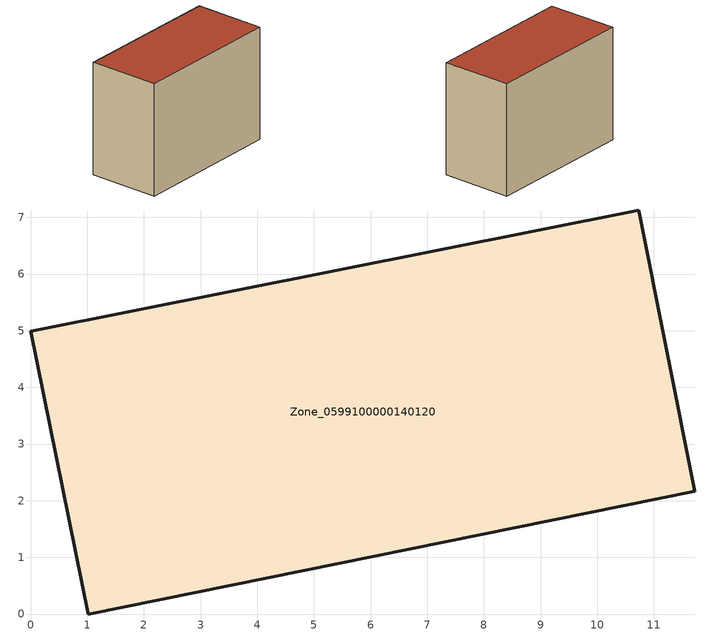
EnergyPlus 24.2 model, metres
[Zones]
Zone_0599100000140120
 floor ground (C_G): 0,4.99 10.73,7.13 11.72,2.17 1.01,0 z2.08
 wall outside (C_F): 11.72,2.17 10.73,7.13 0,4.99 1.01,0 11.72,2.17 z2.08:10.16
 roof outside (C_R): 10.73,7.13 0,4.99 1.01,0 11.72,2.17 z10.16
[BUILDING]
Pand.0599100000140120: North Axis=0; Terrain=City; Loads Convergence Tolerance Value=0.04; Temperature Convergence Tolerance Value=0.4; Solar Distribution=FullExterior; Maximum Number of Warmup Days=25; Minimum Number of Warmup Days=1
[Site:Location]
Rotterdam.The.Hague.AP_ZH_NLD Design_Conditions: Latitude=51.96; Longitude=4.45; Time Zone=1; Elevation=-4.5
[SITE:GROUNDTEMPERATURE:BUILDINGSURFACE]
18, 18, 18, 18, 18, 18, 18, 18, 18, 18, 18, 18
[MATERIAL] Thermal Absorptance=0.9; Solar Absorptance=0.7; Visible Absorptance=0.7
Name | Roughness | Thickness | Conductivity | Density | Specific Heat
G.TI.1965-1974 | MediumSmooth | 0.15 | 0.882353 | 540 | 1210
F.TI.1965-1974 | Rough | 0.3 | 0.697674 | 1920 | 840
R.TI.1965-1974 | MediumRough | 0.2 | 0.232558 | 1500 | 1000
[CONSTRUCTION]
C_G: G.TI.1965-1974
C_F: F.TI.1965-1974
C_R: R.TI.1965-1974
[ZONE]
Zone_0599100000140120: Type=1; Multiplier=1; Ceiling Height=Autocalculate; Volume=Autocalculate; Floor Area=autocalculate; Part of Total Floor Area=Yes
[ZONEINFILTRATION:DESIGNFLOWRATE]
Infil_Zone_0599100000140120: Zone or ZoneList or Space or SpaceList=Zone_0599100000140120; Schedule=AlwaysOn; Design Flow Rate Calculation Method=Flow/Area; Flow Rate per Floor Area=0.003; Constant Term Coefficient=1; Temperature Term Coefficient=0; Velocity Term Coefficient=0; Velocity Squared Term Coefficient=0
[HVACTEMPLATE:ZONE:IDEALLOADSAIRSYSTEM]
Zone_0599100000140120: Maximum Heating Supply Air Temperature=50; Minimum Cooling Supply Air Temperature=13; Maximum Heating Supply Air Humidity Ratio=0.0156; Minimum Cooling Supply Air Humidity Ratio=0.0077; Heating Limit=NoLimit; Cooling Limit=NoLimit; Dehumidification Control Type=ConstantSensibleHeatRatio; Cooling Sensible Heat Ratio=0.7; Dehumidification Setpoint=60; Humidification Control Type=None; Humidification Setpoint=30; Outdoor Air Method=None; Outdoor Air Flow Rate per Person=0.00944; Outdoor Air Flow Rate per Zone Floor Area=0; Outdoor Air Flow Rate per Zone=0; Demand Controlled Ventilation Type=None; Outdoor Air Economizer Type=NoEconomizer; Heat Recovery Type=None; Sensible Heat Recovery Effectiveness=0.7; Latent Heat Recovery Effectiveness=0.65
[ZONECONTROL:THERMOSTAT]
ThermostatControl_Zone_0599100000140120: Zone or ZoneList=Zone_0599100000140120; Control Type Schedule=DualSetpointControlType; Control 1=Thermostat_Zone_0599100000140120; Temperature Difference Between Cutout And Setpoint=0
[THERMOSTATSETPOINT:DUALSETPOINT]
Thermostat_Zone_0599100000140120: Heating Setpoint Temperature Schedule=HeatingSetpoint_Zone_0599100000140120; Cooling Setpoint Temperature Schedule=CoolingSetpoint_Zone_0599100000140120
[SCHEDULE:COMPACT]
HeatingSetpoint_Zone_0599100000140120: Through: 12/31, For: AllDays, Until: 24:00, 21
CoolingSetpoint_Zone_0599100000140120: Through: 12/31, For: AllDays, Until: 24:00, 24
DualSetpointControlType: Through: 12/31, For: AllDays, Until: 24:00, 4
AlwaysOn: Through: 12/31, For: AllDays, Until: 24:00, 1
